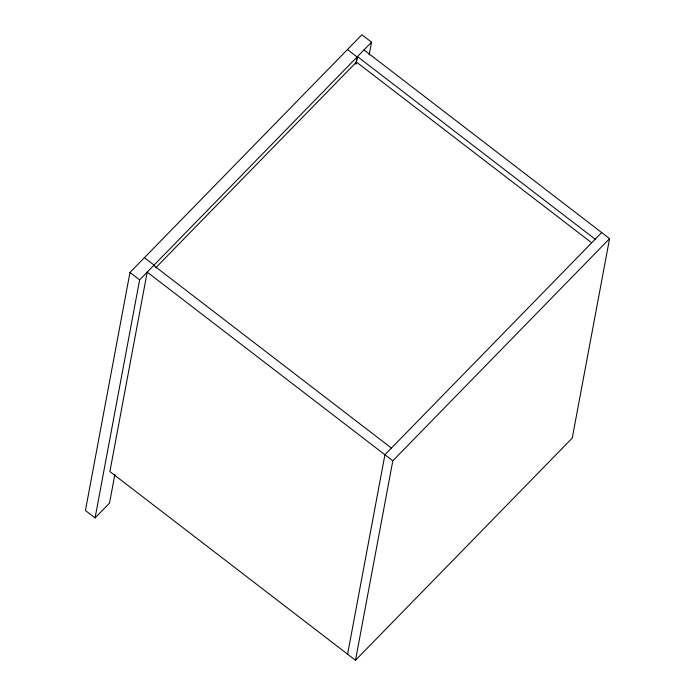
<?xml version="1.0" encoding="UTF-8"?>
<svg xmlns="http://www.w3.org/2000/svg" width="695" height="695" viewBox="0 0 695 695"><rect width="100%" height="100%" fill="white"/><g stroke="black" fill="none" stroke-linecap="round" stroke-linejoin="round"><path stroke-width="1.04" d="M369.149 54.974L371.547 42.16L361.904 34.75L129.965 272.475L85.424 510.495L95.076 517.914L109.523 503.102L114.918 474.285M95.076 517.914L139.617 279.894L371.547 42.16M355.797 63.94L357.1 56.973L347.448 49.562M356.066 64.07L357.465 56.608L595.181 239.228M347.596 654.186L384.926 454.739L601.679 232.564M392.814 460.802L147.201 272.119L109.88 471.557L355.493 660.25L392.814 460.802L609.576 238.628L363.963 49.936M609.576 238.628L572.254 438.076L355.493 660.25M155.715 267.818L356.439 62.072L591.584 242.72M144.421 257.663L154.064 265.082M153.708 265.447L391.424 448.075M129.965 272.475L139.617 279.894"/></g></svg>
